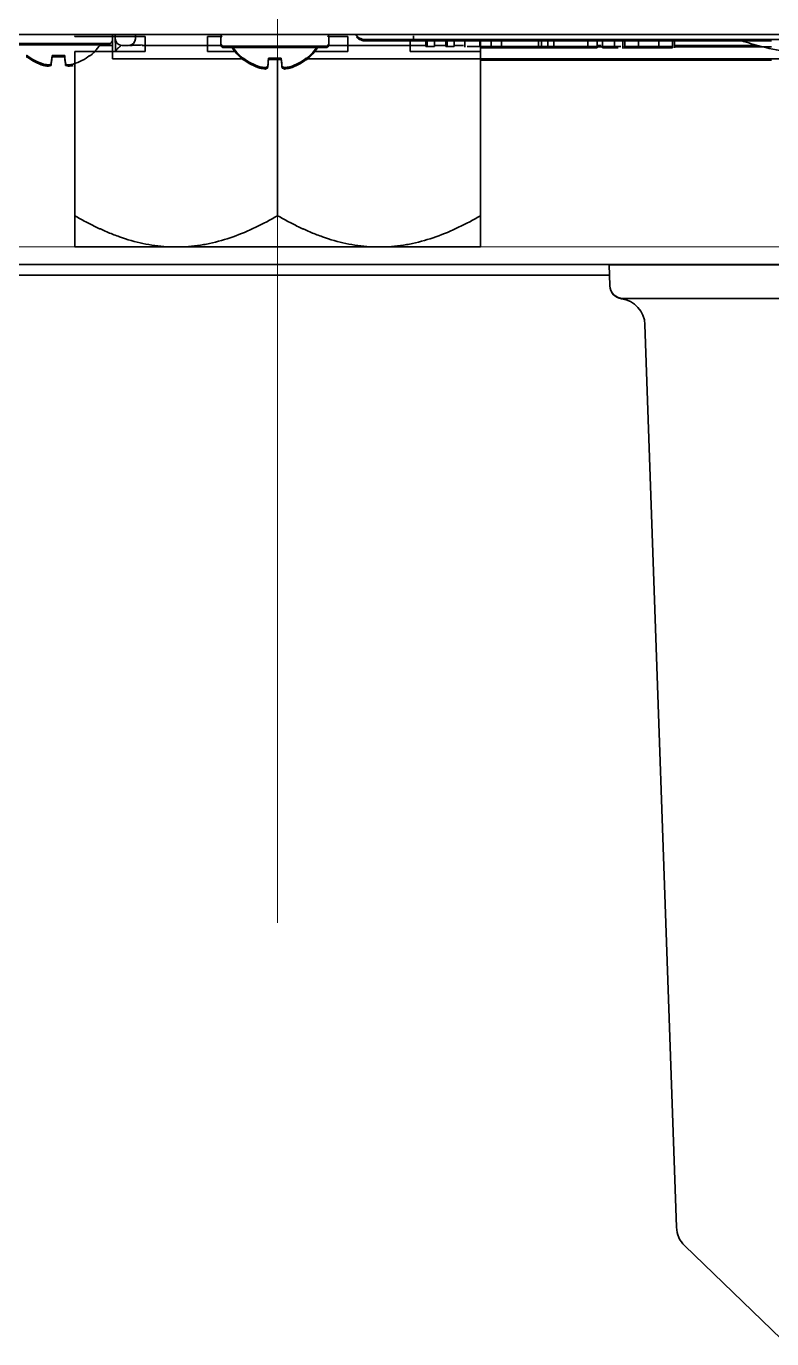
# Model space of a CAD drawing. Extents: x 53 to 4124, y 6244 to 10190.
# Drawn here: x 2732.9 to 2788, y 9279.9 to 9377 of the extents above; entities that cross this region are included whole.
import ezdxf

# ---------------------------------------------------------------- set-up
doc = ezdxf.new("R2010")
doc.units = 0
doc.header["$LTSCALE"] = 5
doc.layers.get('0').update_dxf_attribs({"linetype": 'CONTINUOUS', "lineweight": 0})
doc.layers.add('1', color=7, linetype='CONTINUOUS', true_color=0xffffff)

msp = doc.modelspace()

# ---------------------------------------------------------------- linework, layer by layer
at = {"color": 1}
for p, q in [((2751.484, 9410.695), (2751.484, 9310.695)), ((2701.484, 9360.695), (2801.484, 9360.695))]:
    msp.add_line(p, q, dxfattribs=at)
at = {"layer": '1', "color": 7, "linetype": 'Continuous', "lineweight": 35}
for p, q in [((2962.275, 9376.393), (2216.275, 9376.393)), ((2736.484, 9376.245), (2736.484, 9376.293)), ((2736.484, 9376.245), (2741.68, 9376.245)), ((2736.484, 9376.245), (2736.484, 9376.245)), ((2739.275, 9376.393), (2739.275, 9375.593)), ((2739.275, 9375.993), (2739.275, 9376.393)), ((2739.475, 9376.393), (2739.481, 9376.085)), ((2740.97, 9376.085), (2740.975, 9376.393)), ((2741.68, 9375.145), (2741.68, 9376.245)), ((2746.288, 9375.145), (2746.288, 9376.245)), ((2747.319, 9376.245), (2746.288, 9376.245)), ((2755.231, 9376.245), (2756.68, 9376.245)), ((2756.68, 9375.145), (2756.68, 9376.245)), ((2739.125, 9375.743), (2731.425, 9375.743)), ((2739.125, 9375.643), (2731.425, 9375.643)), ((2739.275, 9375.593), (2738.336, 9375.593)), ((2739.275, 9374.593), (2739.275, 9375.593)), ((2739.981, 9375.593), (2740.47, 9375.593)), ((2741.47, 9375.593), (2747.359, 9375.593)), ((2747.275, 9376.193), (2747.275, 9375.793)), ((2747.275, 9376.093), (2747.275, 9375.693)), ((2755.125, 9375.543), (2747.425, 9375.543)), ((2755.125, 9375.443), (2747.425, 9375.443)), ((2755.193, 9375.593), (2762.444, 9375.593)), ((2755.275, 9375.793), (2755.275, 9376.193)), ((2755.275, 9375.693), (2755.275, 9376.093)), ((2761.288, 9375.145), (2761.288, 9375.918)), ((2821.023, 9376.018), (2761.538, 9376.018)), ((2787.975, 9375.918), (2761.538, 9375.918)), ((2762.444, 9375.518), (2762.444, 9376.018)), ((2762.447, 9375.518), (2762.447, 9376.018)), ((2762.533, 9375.518), (2762.533, 9376.018)), ((2763.065, 9375.518), (2763.065, 9376.018)), ((2763.068, 9375.593), (2763.918, 9375.593)), ((2763.918, 9375.518), (2763.918, 9376.018)), ((2764.005, 9375.518), (2764.005, 9376.018)), ((2764.541, 9375.518), (2764.541, 9376.018)), ((2764.542, 9375.593), (2765.223, 9375.593)), ((2765.319, 9376.018), (2765.319, 9375.455)), ((2766.421, 9375.518), (2766.421, 9376.018)), ((2766.484, 9375.145), (2766.484, 9375.918)), ((2767.257, 9375.518), (2767.257, 9376.018)), ((2767.257, 9375.418), (2767.257, 9375.918)), ((2768.019, 9375.518), (2768.019, 9376.018)), ((2768.019, 9375.418), (2768.019, 9375.918)), ((2769.308, 9375.455), (2769.308, 9375.518)), ((2769.308, 9375.355), (2769.308, 9375.418)), ((2770.756, 9375.518), (2770.756, 9376.018)), ((2770.756, 9375.418), (2770.756, 9375.918)), ((2770.98, 9375.518), (2770.98, 9376.018)), ((2770.98, 9375.418), (2770.98, 9375.918)), ((2771.455, 9375.518), (2771.455, 9376.018)), ((2771.455, 9375.418), (2771.455, 9375.918)), ((2771.906, 9375.518), (2771.906, 9376.018)), ((2771.906, 9375.418), (2771.906, 9375.918)), ((2774.407, 9375.518), (2774.407, 9376.018)), ((2774.407, 9375.418), (2774.407, 9375.918)), ((2775.091, 9375.518), (2775.091, 9376.018)), ((2775.091, 9375.418), (2775.091, 9375.918)), ((2775.093, 9375.593), (2775.406, 9375.593)), ((2775.093, 9375.493), (2775.503, 9375.493)), ((2775.501, 9375.518), (2775.501, 9376.018)), ((2775.501, 9375.418), (2775.501, 9375.918)), ((2776.371, 9375.518), (2776.371, 9376.018)), ((2776.371, 9375.418), (2776.371, 9375.918)), ((2777.003, 9376.018), (2777.003, 9375.455)), ((2777.003, 9375.918), (2777.003, 9375.355)), ((2777.094, 9375.518), (2777.094, 9375.455)), ((2777.094, 9375.418), (2777.094, 9375.355)), ((2777.147, 9375.518), (2777.147, 9376.018)), ((2777.147, 9375.418), (2777.147, 9375.918)), ((2778.152, 9375.518), (2778.152, 9376.018)), ((2778.152, 9375.418), (2778.152, 9375.918)), ((2779.648, 9375.518), (2779.648, 9376.018)), ((2779.648, 9375.418), (2779.648, 9375.918)), ((2780.657, 9375.518), (2780.657, 9376.018)), ((2780.657, 9375.418), (2780.657, 9375.918)), ((2780.807, 9375.518), (2780.807, 9376.018)), ((2780.807, 9375.418), (2780.807, 9375.918)), ((2780.809, 9375.593), (2786.942, 9375.593)), ((2780.809, 9375.493), (2787.976, 9375.493)), ((2736.484, 9375.145), (2741.68, 9375.145)), ((2736.484, 9362.995), (2736.484, 9375.145)), ((2749.026, 9374.593), (2739.275, 9374.593)), ((2748.325, 9375.145), (2746.288, 9375.145)), ((2751.484, 9362.995), (2751.484, 9374.552)), ((2790.65, 9374.593), (2753.526, 9374.593)), ((2754.226, 9375.145), (2756.68, 9375.145)), ((2766.484, 9375.145), (2761.288, 9375.145)), ((2766.484, 9362.995), (2766.484, 9375.145)), ((2787.977, 9374.493), (2766.486, 9374.493)), ((2736.484, 9362.995), (2736.484, 9374.144)), ((2743.305, 9360.695), (2736.484, 9360.695)), ((2736.484, 9360.695), (2736.484, 9360.695)), ((2743.305, 9360.695), (2744.664, 9360.695)), ((2758.305, 9360.695), (2744.664, 9360.695)), ((2758.305, 9360.695), (2759.664, 9360.695)), ((2766.484, 9360.695), (2759.664, 9360.695)), ((2928.321, 9359.393), (2638.986, 9359.393)), ((2775.975, 9359.373), (2777.438, 9359.373)), ((2776.029, 9357.839), (2775.975, 9359.373)), ((2777.438, 9359.373), (2789.021, 9359.373)), ((2781.503, 9359.393), (2781.504, 9359.373)), ((2640.992, 9358.593), (2775.993, 9358.593)), ((2778.199, 9356.873), (2777.028, 9356.873)), ((2789.781, 9356.873), (2778.199, 9356.873)), ((2780.961, 9288.177), (2778.63, 9354.943)), ((2780.962, 9288.176), (2780.961, 9288.177)), ((2788.688, 9279.935), (2781.571, 9286.807))]:
    msp.add_line(p, q, dxfattribs=at)
for centre, radius, start, end in [((2747.559, 9376.193), 0.283, 135.09965, 180), ((2747.559, 9376.093), 0.283, 135.09965, 180), ((2754.992, 9376.193), 0.283, 0, 44.90035), ((2754.992, 9376.093), 0.283, 0, 44.90035), ((2735.275, 9377.743), 3.74, 309.37906, 327.67589), ((2738.992, 9375.993), 0.283, 298.07249, 0), ((2739.981, 9376.093), 0.5, 181, 270), ((2740.47, 9376.093), 0.5, 270, 359), ((2747.559, 9375.793), 0.283, 180, 241.92751), ((2747.559, 9375.693), 0.283, 180, 241.92751), ((2751.275, 9377.543), 3.74, 212.32411, 230.6111), ((2751.275, 9377.443), 3.74, 212.32411, 230.6111), ((2751.275, 9377.543), 3.74, 309.37906, 327.67589), ((2751.275, 9377.443), 3.74, 309.37906, 327.67589), ((2754.992, 9375.793), 0.283, 298.07249, 0), ((2754.992, 9375.693), 0.283, 298.07249, 0), ((2777.028, 9357.873), 1, 182, 270), ((2777.029, 9357.847), 1, 182, 262.37643), ((2776.631, 9354.873), 2, 2, 82.37643), ((2782.96, 9288.246), 2, 182, 226)]:
    msp.add_arc(centre, radius, start, end, dxfattribs=at)
for centre, major_axis, ratio, start_param, end_param in [((2735.27, 9377.765), (3.624, 0.873), 0.997235, 3.804658, 4.177379), ((2735.27, 9377.665), (3.624, 0.873), 0.997235, 3.804658, 4.177379), ((2734.979, 9377.765), (0.269, 3.718), 0.017407, 3.440796, 3.813517), ((2734.979, 9377.665), (0.269, 3.718), 0.017407, 3.440796, 3.813517), ((2735.572, 9377.765), (0.269, -3.718), 0.017407, 5.611261, 5.983982), ((2735.572, 9377.665), (0.269, -3.718), 0.017407, 5.611261, 5.983982), ((2735.28, 9377.765), (3.624, -0.873), 0.997235, 5.247399, 5.62012), ((2751.27, 9377.565), (3.624, 0.873), 0.997235, 3.804658, 4.177379), ((2751.27, 9377.465), (3.624, 0.873), 0.997235, 3.804658, 4.177379), ((2750.979, 9377.565), (0.269, 3.718), 0.017407, 3.440796, 3.813517), ((2750.979, 9377.465), (0.269, 3.718), 0.017407, 3.440796, 3.813517), ((2751.572, 9377.565), (0.269, -3.718), 0.017407, 5.611261, 5.983982), ((2751.572, 9377.465), (0.269, -3.718), 0.017407, 5.611261, 5.983982), ((2751.28, 9377.565), (3.624, -0.873), 0.997235, 5.247399, 5.62012), ((2751.28, 9377.465), (3.624, -0.873), 0.997235, 5.247399, 5.62012), ((2735.017, 9377.801), (0.806, 3.6), 0.902278, 3.129444, 3.24631), ((2735.017, 9377.701), (0.806, 3.6), 0.902278, 3.129444, 3.24631), ((2734.721, 9377.801), (0.383, 3.669), 0.420739, 3.280106, 3.396972), ((2734.721, 9377.701), (0.383, 3.669), 0.420739, 3.280106, 3.396972), ((2735.83, 9377.801), (0.383, -3.669), 0.420739, 6.027806, 6.144672), ((2735.83, 9377.701), (0.383, -3.669), 0.420739, 6.027806, 6.144672), ((2735.534, 9377.801), (0.806, -3.6), 0.902278, 6.178468, 6.295334), ((2735.534, 9377.701), (0.806, -3.6), 0.902278, 6.178468, 6.295334), ((2751.017, 9377.601), (0.806, 3.6), 0.902278, 3.129444, 3.24631), ((2751.017, 9377.501), (0.806, 3.6), 0.902278, 3.129444, 3.24631), ((2750.721, 9377.601), (0.383, 3.669), 0.420739, 3.280106, 3.396972), ((2750.721, 9377.501), (0.383, 3.669), 0.420739, 3.280106, 3.396972), ((2751.83, 9377.601), (0.383, -3.669), 0.420739, 6.027806, 6.144672), ((2751.83, 9377.501), (0.383, -3.669), 0.420739, 6.027806, 6.144672), ((2751.534, 9377.601), (0.806, -3.6), 0.902278, 6.178468, 6.295334), ((2751.534, 9377.501), (0.806, -3.6), 0.902278, 6.178468, 6.295334), ((2782.96, 9288.247), (-1.999, -0.07), 0.99882, 0, 0.769766)]:
    msp.add_ellipse(centre, major_axis=major_axis, ratio=ratio, start_param=start_param, end_param=end_param, dxfattribs=at)
for points, degree in [([(2757.216, 9376.393), (2757.306, 9376.305)], 1), ([(2739.481, 9376.073), (2739.479, 9376.006), (2739.518, 9375.904)], 2), ([(2762.447, 9375.518), (2762.446, 9375.518), (2762.445, 9375.518), (2762.444, 9375.518)], 3), ([(2762.533, 9375.518), (2762.505, 9375.518), (2762.476, 9375.518), (2762.447, 9375.518)], 3), ([(2763.065, 9375.518), (2762.888, 9375.518), (2762.711, 9375.518), (2762.533, 9375.518)], 3), ([(2764.005, 9375.518), (2763.976, 9375.518), (2763.947, 9375.518), (2763.918, 9375.518)], 3), ([(2764.541, 9375.518), (2764.362, 9375.518), (2764.184, 9375.518), (2764.005, 9375.518)], 3), ([(2767.257, 9375.518), (2766.978, 9375.518), (2766.699, 9375.518), (2766.421, 9375.518)], 3), ([(2767.257, 9375.418), (2766.999, 9375.418), (2766.742, 9375.418), (2766.484, 9375.418)], 3), ([(2768.019, 9375.518), (2767.765, 9375.518), (2767.511, 9375.518), (2767.257, 9375.518)], 3), ([(2768.019, 9375.418), (2767.765, 9375.418), (2767.511, 9375.418), (2767.257, 9375.418)], 3), ([(2770.756, 9375.518), (2769.844, 9375.518), (2768.931, 9375.518), (2768.019, 9375.518)], 3), ([(2770.756, 9375.418), (2769.844, 9375.418), (2768.931, 9375.418), (2768.019, 9375.418)], 3), ([(2770.98, 9375.518), (2770.906, 9375.518), (2770.831, 9375.518), (2770.756, 9375.518)], 3), ([(2770.98, 9375.418), (2770.906, 9375.418), (2770.831, 9375.418), (2770.756, 9375.418)], 3), ([(2771.455, 9375.518), (2771.297, 9375.518), (2771.139, 9375.518), (2770.98, 9375.518)], 3), ([(2771.455, 9375.418), (2771.297, 9375.418), (2771.139, 9375.418), (2770.98, 9375.418)], 3), ([(2771.906, 9375.518), (2771.756, 9375.518), (2771.605, 9375.518), (2771.455, 9375.518)], 3), ([(2771.906, 9375.418), (2771.756, 9375.418), (2771.605, 9375.418), (2771.455, 9375.418)], 3), ([(2774.407, 9375.518), (2773.573, 9375.518), (2772.739, 9375.518), (2771.906, 9375.518)], 3), ([(2774.407, 9375.418), (2773.573, 9375.418), (2772.739, 9375.418), (2771.906, 9375.418)], 3), ([(2775.091, 9375.518), (2774.863, 9375.518), (2774.635, 9375.518), (2774.407, 9375.518)], 3), ([(2775.091, 9375.418), (2774.863, 9375.418), (2774.635, 9375.418), (2774.407, 9375.418)], 3), ([(2776.371, 9375.518), (2776.044, 9375.518), (2775.755, 9375.518), (2775.501, 9375.518)], 3), ([(2776.371, 9375.418), (2776.044, 9375.418), (2775.755, 9375.418), (2775.501, 9375.418)], 3), ([(2776.86, 9375.518), (2776.69, 9375.518), (2776.527, 9375.518), (2776.371, 9375.518)], 3), ([(2776.639, 9375.418), (2776.547, 9375.418), (2776.458, 9375.418), (2776.371, 9375.418)], 3), ([(2739.498, 9375.102), (2739.497, 9375.121), (2739.497, 9375.14), (2739.497, 9375.158)], 3), ([(2739.502, 9375.13), (2739.499, 9375.139), (2739.497, 9375.149), (2739.497, 9375.158)], 3), ([(2739.498, 9375.102), (2739.498, 9375.112), (2739.499, 9375.121), (2739.502, 9375.13)], 3)]:
    msp.add_open_spline(points, degree=degree, dxfattribs=at)
for points, knots in [([(2758.007, 9376.018), (2757.943, 9376.018), (2757.878, 9376.024), (2757.751, 9376.049), (2757.689, 9376.068), (2757.569, 9376.117), (2757.511, 9376.147), (2757.403, 9376.218), (2757.353, 9376.259), (2757.306, 9376.304)], [0, 0, 0, 0, 0.25, 0.25, 0.5, 0.5, 0.75, 0.75, 1, 1, 1, 1]), ([(2761.538, 9376.018), (2761.537, 9376.018), (2761.536, 9376.024), (2761.534, 9376.049), (2761.533, 9376.068), (2761.531, 9376.117), (2761.53, 9376.147), (2761.529, 9376.218), (2761.528, 9376.259), (2761.527, 9376.305)], [0, 0, 0, 0, 0.25, 0.25, 0.5, 0.5, 0.75, 0.75, 1, 1, 1, 1]), ([(2739.481, 9376.073), (2739.481, 9376.062), (2739.482, 9376.014), (2739.485, 9375.853), (2739.49, 9375.551), (2739.494, 9375.299), (2739.497, 9375.158)], [0, 0, 0, 0, 0.16814, 0.445427, 0.722713, 1, 1, 1, 1]), ([(2739.501, 9375.13), (2739.511, 9375.201), (2739.551, 9375.259), (2739.626, 9375.336), (2739.667, 9375.372), (2739.723, 9375.417), (2739.762, 9375.45), (2739.787, 9375.471), (2739.81, 9375.491), (2739.843, 9375.518), (2739.872, 9375.54), (2739.889, 9375.552)], [0, 0, 0, 0, 0.336198, 0.336198, 0.504297, 0.588347, 0.672396, 0.756446, 0.756446, 0.840495, 1, 1, 1, 1]), ([(2740.542, 9375.593), (2740.595, 9375.593), (2740.716, 9375.594), (2740.951, 9375.599), (2741.211, 9375.61), (2741.383, 9375.62), (2741.47, 9375.626)], [0, 0, 0, 0, 0.266748, 0.52043, 0.763312, 1, 1, 1, 1]), ([(2758.007, 9375.918), (2757.943, 9375.918), (2757.878, 9375.924), (2757.751, 9375.949), (2757.689, 9375.968), (2757.569, 9376.017), (2757.511, 9376.047), (2757.403, 9376.118), (2757.353, 9376.159), (2757.306, 9376.204)], [0, 0, 0, 0, 0.25, 0.25, 0.5, 0.5, 0.75, 0.75, 1, 1, 1, 1]), ([(2761.538, 9376.018), (2761.422, 9376.018), (2761.307, 9376.018), (2761.137, 9376.018), (2761.08, 9376.018), (2760.967, 9376.018), (2760.911, 9376.018), (2760.799, 9376.018), (2760.743, 9376.018), (2760.633, 9376.018), (2760.522, 9376.018), (2760.413, 9376.018), (2760.304, 9376.018), (2760.251, 9376.018), (2760.092, 9376.018), (2759.988, 9376.018), (2759.787, 9376.018), (2759.69, 9376.018), (2759.5, 9376.018), (2759.407, 9376.018), (2759.273, 9376.018), (2759.229, 9376.018), (2759.144, 9376.018), (2759.102, 9376.018), (2758.98, 9376.018), (2758.903, 9376.018), (2758.758, 9376.018), (2758.689, 9376.018), (2758.592, 9376.018), (2758.561, 9376.018), (2758.516, 9376.018), (2758.501, 9376.018), (2758.472, 9376.018), (2758.458, 9376.018), (2758.389, 9376.018), (2758.339, 9376.018), (2758.25, 9376.018), (2758.21, 9376.018), (2758.141, 9376.018), (2758.111, 9376.018), (2758.081, 9376.018), (2758.075, 9376.018), (2758.064, 9376.018), (2758.059, 9376.018), (2758.045, 9376.018), (2758.037, 9376.018), (2758.024, 9376.018), (2758.018, 9376.018), (2758.011, 9376.018), (2758.008, 9376.018), (2758.007, 9376.018)], [0, 0, 0, 0, 0.0625, 0.0625, 0.09375, 0.09375, 0.125, 0.125, 0.15625, 0.15625, 0.1875, 0.21875, 0.21875, 0.25, 0.25, 0.3125, 0.3125, 0.375, 0.375, 0.4375, 0.4375, 0.46875, 0.46875, 0.5, 0.5, 0.5625, 0.5625, 0.625, 0.625, 0.65625, 0.65625, 0.671875, 0.671875, 0.6875, 0.6875, 0.75, 0.75, 0.8125, 0.8125, 0.875, 0.875, 0.890625, 0.890625, 0.90625, 0.90625, 0.9375, 0.9375, 0.96875, 0.96875, 1, 1, 1, 1]), ([(2761.538, 9375.918), (2761.422, 9375.918), (2761.307, 9375.918), (2761.137, 9375.918), (2761.08, 9375.918), (2760.967, 9375.918), (2760.911, 9375.918), (2760.799, 9375.918), (2760.743, 9375.918), (2760.633, 9375.918), (2760.522, 9375.918), (2760.413, 9375.918), (2760.304, 9375.918), (2760.251, 9375.918), (2760.092, 9375.918), (2759.988, 9375.918), (2759.787, 9375.918), (2759.69, 9375.918), (2759.5, 9375.918), (2759.407, 9375.918), (2759.273, 9375.918), (2759.229, 9375.918), (2759.144, 9375.918), (2759.102, 9375.918), (2758.98, 9375.918), (2758.903, 9375.918), (2758.758, 9375.918), (2758.689, 9375.918), (2758.592, 9375.918), (2758.561, 9375.918), (2758.516, 9375.918), (2758.501, 9375.918), (2758.472, 9375.918), (2758.458, 9375.918), (2758.389, 9375.918), (2758.339, 9375.918), (2758.25, 9375.918), (2758.21, 9375.918), (2758.141, 9375.918), (2758.111, 9375.918), (2758.081, 9375.918), (2758.075, 9375.918), (2758.064, 9375.918), (2758.059, 9375.918), (2758.045, 9375.918), (2758.037, 9375.918), (2758.024, 9375.918), (2758.018, 9375.918), (2758.011, 9375.918), (2758.008, 9375.918), (2758.007, 9375.918)], [0, 0, 0, 0, 0.0625, 0.0625, 0.09375, 0.09375, 0.125, 0.125, 0.15625, 0.15625, 0.1875, 0.21875, 0.21875, 0.25, 0.25, 0.3125, 0.3125, 0.375, 0.375, 0.4375, 0.4375, 0.46875, 0.46875, 0.5, 0.5, 0.5625, 0.5625, 0.625, 0.625, 0.65625, 0.65625, 0.671875, 0.671875, 0.6875, 0.6875, 0.75, 0.75, 0.8125, 0.8125, 0.875, 0.875, 0.890625, 0.890625, 0.90625, 0.90625, 0.9375, 0.9375, 0.96875, 0.96875, 1, 1, 1, 1]), ([(2761.538, 9375.918), (2761.537, 9375.918), (2761.536, 9375.924), (2761.534, 9375.949), (2761.533, 9375.968), (2761.531, 9376.017), (2761.53, 9376.047), (2761.529, 9376.118), (2761.528, 9376.159), (2761.527, 9376.205)], [0, 0, 0, 0, 0.25, 0.25, 0.5, 0.5, 0.75, 0.75, 1, 1, 1, 1]), ([(2766.41, 9375.518), (2766.248, 9375.518), (2766.098, 9375.518), (2765.772, 9375.518), (2765.617, 9375.518), (2765.497, 9375.518)], [0, 0, 0, 0, 0.42158, 0.42158, 1, 1, 1, 1]), ([(2778.152, 9375.518), (2777.92, 9375.518), (2777.717, 9375.518), (2777.377, 9375.518), (2777.244, 9375.518), (2777.147, 9375.518)], [0, 0, 0, 0, 0.5, 0.5, 1, 1, 1, 1]), ([(2778.152, 9375.418), (2777.92, 9375.418), (2777.717, 9375.418), (2777.377, 9375.418), (2777.244, 9375.418), (2777.147, 9375.418)], [0, 0, 0, 0, 0.5, 0.5, 1, 1, 1, 1]), ([(2779.648, 9375.518), (2779.414, 9375.518), (2779.167, 9375.518), (2778.634, 9375.518), (2778.383, 9375.518), (2778.152, 9375.518)], [0, 0, 0, 0, 0.495652, 0.495652, 1, 1, 1, 1]), ([(2779.648, 9375.418), (2779.414, 9375.418), (2779.167, 9375.418), (2778.634, 9375.418), (2778.383, 9375.418), (2778.152, 9375.418)], [0, 0, 0, 0, 0.495652, 0.495652, 1, 1, 1, 1]), ([(2780.657, 9375.518), (2780.557, 9375.518), (2780.422, 9375.518), (2780.081, 9375.518), (2779.88, 9375.518), (2779.648, 9375.518)], [0, 0, 0, 0, 0.502444, 0.502444, 1, 1, 1, 1]), ([(2780.657, 9375.418), (2780.557, 9375.418), (2780.422, 9375.418), (2780.081, 9375.418), (2779.88, 9375.418), (2779.648, 9375.418)], [0, 0, 0, 0, 0.502444, 0.502444, 1, 1, 1, 1]), ([(2785.559, 9376.002), (2786.047, 9375.84), (2787.22, 9375.493), (2788.843, 9375.137), (2789.976, 9374.963), (2790.4, 9374.908)], [0, 0, 0, 0, 0.315066, 0.744856, 1, 1, 1, 1]), ([(2732.904, 9374.852), (2732.906, 9374.85), (2732.917, 9374.839), (2732.942, 9374.826), (2732.972, 9374.814), (2732.996, 9374.809), (2733.012, 9374.807), (2733.021, 9374.807), (2733.025, 9374.807), (2733.026, 9374.807), (2733.026, 9374.807), (2733.026, 9374.807), (2733.026, 9374.807), (2733.026, 9374.807), (2733.026, 9374.807), (2733.026, 9374.807), (2733.026, 9374.807)], [0, 0, 0, 0, 0.051667, 0.311044, 0.521836, 0.680972, 0.785546, 0.83879, 0.85303, 0.855369, 0.856932, 0.858725, 0.861739, 0.868797, 0.895485, 1, 1, 1, 1]), ([(2732.904, 9374.752), (2732.909, 9374.748), (2732.924, 9374.735), (2732.95, 9374.722), (2732.979, 9374.713), (2733.001, 9374.708), (2733.016, 9374.707), (2733.023, 9374.707), (2733.025, 9374.707), (2733.026, 9374.707), (2733.026, 9374.707), (2733.026, 9374.707), (2733.026, 9374.707), (2733.026, 9374.707), (2733.026, 9374.707), (2733.026, 9374.707), (2733.026, 9374.707)], [0, 0, 0, 0, 0.134719, 0.39601, 0.605093, 0.758296, 0.853566, 0.89743, 0.905102, 0.907409, 0.909051, 0.911013, 0.914396, 0.922569, 0.955126, 1, 1, 1, 1]), ([(2734.808, 9374.852), (2734.847, 9374.852), (2734.885, 9374.852), (2734.963, 9374.852), (2735.04, 9374.852), (2735.118, 9374.852), (2735.196, 9374.852), (2735.236, 9374.852), (2735.353, 9374.852), (2735.432, 9374.852), (2735.549, 9374.852), (2735.588, 9374.852), (2735.665, 9374.852), (2735.704, 9374.852), (2735.742, 9374.852)], [0, 0, 0, 0, 0.125, 0.125, 0.25, 0.375, 0.375, 0.5, 0.5, 0.75, 0.75, 0.875, 0.875, 1, 1, 1, 1]), ([(2734.808, 9374.752), (2734.847, 9374.752), (2734.885, 9374.752), (2734.963, 9374.752), (2735.04, 9374.752), (2735.118, 9374.752), (2735.196, 9374.752), (2735.236, 9374.752), (2735.353, 9374.752), (2735.432, 9374.752), (2735.549, 9374.752), (2735.588, 9374.752), (2735.665, 9374.752), (2735.704, 9374.752), (2735.742, 9374.752)], [0, 0, 0, 0, 0.125, 0.125, 0.25, 0.375, 0.375, 0.5, 0.5, 0.75, 0.75, 0.875, 0.875, 1, 1, 1, 1]), ([(2737.524, 9374.807), (2737.524, 9374.807), (2737.524, 9374.807), (2737.524, 9374.807), (2737.524, 9374.807), (2737.525, 9374.807), (2737.525, 9374.807), (2737.525, 9374.807), (2737.526, 9374.807), (2737.532, 9374.807), (2737.552, 9374.808), (2737.588, 9374.817), (2737.624, 9374.832), (2737.642, 9374.848), (2737.646, 9374.853)], [0, 0, 0, 0, 0.027884, 0.277145, 0.291773, 0.294227, 0.295879, 0.297549, 0.301484, 0.309236, 0.393846, 0.614236, 0.898364, 1, 1, 1, 1]), ([(2748.904, 9374.652), (2748.906, 9374.65), (2748.917, 9374.639), (2748.942, 9374.626), (2748.972, 9374.614), (2748.996, 9374.609), (2749.012, 9374.607), (2749.021, 9374.607), (2749.025, 9374.607), (2749.026, 9374.607), (2749.026, 9374.607), (2749.026, 9374.607), (2749.026, 9374.607), (2749.026, 9374.607), (2749.026, 9374.607), (2749.026, 9374.607), (2749.026, 9374.607)], [0, 0, 0, 0, 0.051667, 0.311044, 0.521836, 0.680972, 0.785546, 0.83879, 0.85303, 0.855369, 0.856932, 0.858725, 0.861739, 0.868797, 0.895485, 1, 1, 1, 1]), ([(2748.904, 9374.552), (2748.909, 9374.548), (2748.924, 9374.535), (2748.95, 9374.522), (2748.979, 9374.513), (2749.001, 9374.508), (2749.016, 9374.507), (2749.023, 9374.507), (2749.025, 9374.507), (2749.026, 9374.507), (2749.026, 9374.507), (2749.026, 9374.507), (2749.026, 9374.507), (2749.026, 9374.507), (2749.026, 9374.507), (2749.026, 9374.507), (2749.026, 9374.507)], [0, 0, 0, 0, 0.134719, 0.39601, 0.605093, 0.758296, 0.853566, 0.89743, 0.905102, 0.907409, 0.909051, 0.911013, 0.914396, 0.922569, 0.955126, 1, 1, 1, 1]), ([(2750.808, 9374.652), (2750.847, 9374.652), (2750.885, 9374.652), (2750.963, 9374.652), (2751.04, 9374.652), (2751.118, 9374.652), (2751.196, 9374.652), (2751.236, 9374.652), (2751.353, 9374.652), (2751.432, 9374.652), (2751.549, 9374.652), (2751.588, 9374.652), (2751.665, 9374.652), (2751.704, 9374.652), (2751.742, 9374.652)], [0, 0, 0, 0, 0.125, 0.125, 0.25, 0.375, 0.375, 0.5, 0.5, 0.75, 0.75, 0.875, 0.875, 1, 1, 1, 1]), ([(2750.808, 9374.552), (2750.847, 9374.552), (2750.885, 9374.552), (2750.963, 9374.552), (2751.04, 9374.552), (2751.118, 9374.552), (2751.196, 9374.552), (2751.236, 9374.552), (2751.353, 9374.552), (2751.432, 9374.552), (2751.549, 9374.552), (2751.588, 9374.552), (2751.665, 9374.552), (2751.704, 9374.552), (2751.742, 9374.552)], [0, 0, 0, 0, 0.125, 0.125, 0.25, 0.375, 0.375, 0.5, 0.5, 0.75, 0.75, 0.875, 0.875, 1, 1, 1, 1]), ([(2753.516, 9374.507), (2753.518, 9374.507), (2753.522, 9374.507), (2753.524, 9374.507), (2753.524, 9374.507), (2753.524, 9374.507), (2753.525, 9374.507), (2753.525, 9374.507), (2753.528, 9374.507), (2753.536, 9374.507), (2753.555, 9374.509), (2753.585, 9374.516), (2753.619, 9374.53), (2753.639, 9374.546), (2753.646, 9374.553)], [0, 0, 0, 0, 0.224485, 0.543492, 0.578376, 0.58397, 0.58494, 0.585873, 0.587908, 0.610022, 0.664923, 0.762436, 0.906816, 1, 1, 1, 1]), ([(2753.524, 9374.607), (2753.524, 9374.607), (2753.524, 9374.607), (2753.524, 9374.607), (2753.524, 9374.607), (2753.525, 9374.607), (2753.525, 9374.607), (2753.525, 9374.607), (2753.526, 9374.607), (2753.532, 9374.607), (2753.552, 9374.608), (2753.588, 9374.617), (2753.624, 9374.632), (2753.642, 9374.648), (2753.646, 9374.653)], [0, 0, 0, 0, 0.027884, 0.277145, 0.291773, 0.294227, 0.295879, 0.297549, 0.301484, 0.309236, 0.393846, 0.614236, 0.898364, 1, 1, 1, 1]), ([(2743.305, 9360.695), (2742.704, 9360.731), (2742.112, 9360.815), (2740.946, 9361.065), (2740.371, 9361.231), (2739.518, 9361.533), (2739.236, 9361.642), (2738.815, 9361.818), (2738.674, 9361.878), (2738.465, 9361.972), (2738.395, 9362.004), (2738.256, 9362.068), (2737.909, 9362.23), (2737.292, 9362.541), (2736.752, 9362.84), (2736.484, 9362.995)], [0, 0, 0, 0, 0.25, 0.25, 0.5, 0.5, 0.625, 0.625, 0.6875, 0.6875, 0.71875, 0.71875, 0.75, 0.875, 1, 1, 1, 1]), ([(2736.484, 9362.995), (2736.484, 9362.686), (2736.484, 9362.11), (2736.484, 9361.64), (2736.484, 9361.238), (2736.484, 9361.07), (2736.484, 9360.911), (2736.484, 9360.882), (2736.484, 9360.842), (2736.484, 9360.83), (2736.484, 9360.806), (2736.484, 9360.751), (2736.484, 9360.713), (2736.484, 9360.695)], [0, 0, 0, 0, 0.25, 0.5, 0.5, 0.75, 0.75, 0.8125, 0.8125, 0.84375, 0.84375, 0.875, 1, 1, 1, 1]), ([(2736.484, 9360.695), (2736.484, 9360.731), (2736.484, 9360.815), (2736.484, 9361.065), (2736.484, 9361.231), (2736.484, 9361.533), (2736.484, 9361.642), (2736.484, 9361.818), (2736.484, 9361.878), (2736.484, 9361.972), (2736.484, 9362.004), (2736.484, 9362.068), (2736.484, 9362.23), (2736.484, 9362.541), (2736.484, 9362.84), (2736.484, 9362.995)], [0, 0, 0, 0, 0.25, 0.25, 0.5, 0.5, 0.625, 0.625, 0.6875, 0.6875, 0.71875, 0.71875, 0.75, 0.875, 1, 1, 1, 1]), ([(2751.484, 9362.995), (2750.949, 9362.686), (2749.866, 9362.11), (2748.752, 9361.64), (2747.618, 9361.238), (2747.042, 9361.07), (2746.306, 9360.911), (2746.158, 9360.882), (2745.935, 9360.842), (2745.861, 9360.83), (2745.712, 9360.806), (2745.339, 9360.751), (2744.964, 9360.713), (2744.664, 9360.695)], [0, 0, 0, 0, 0.25, 0.5, 0.5, 0.75, 0.75, 0.8125, 0.8125, 0.84375, 0.84375, 0.875, 1, 1, 1, 1]), ([(2758.305, 9360.695), (2757.704, 9360.731), (2757.112, 9360.815), (2755.946, 9361.065), (2755.371, 9361.231), (2754.518, 9361.533), (2754.236, 9361.642), (2753.815, 9361.818), (2753.674, 9361.878), (2753.465, 9361.972), (2753.395, 9362.004), (2753.256, 9362.068), (2752.909, 9362.23), (2752.292, 9362.541), (2751.752, 9362.84), (2751.484, 9362.995)], [0, 0, 0, 0, 0.25, 0.25, 0.5, 0.5, 0.625, 0.625, 0.6875, 0.6875, 0.71875, 0.71875, 0.75, 0.875, 1, 1, 1, 1]), ([(2766.484, 9362.995), (2765.949, 9362.686), (2764.866, 9362.11), (2763.752, 9361.64), (2762.618, 9361.238), (2762.042, 9361.07), (2761.306, 9360.911), (2761.158, 9360.882), (2760.935, 9360.842), (2760.861, 9360.83), (2760.712, 9360.806), (2760.339, 9360.751), (2759.964, 9360.713), (2759.664, 9360.695)], [0, 0, 0, 0, 0.25, 0.5, 0.5, 0.75, 0.75, 0.8125, 0.8125, 0.84375, 0.84375, 0.875, 1, 1, 1, 1]), ([(2766.484, 9360.695), (2766.484, 9360.731), (2766.484, 9360.815), (2766.484, 9361.065), (2766.484, 9361.231), (2766.484, 9361.533), (2766.484, 9361.642), (2766.484, 9361.818), (2766.484, 9361.878), (2766.484, 9361.972), (2766.484, 9362.004), (2766.484, 9362.068), (2766.484, 9362.23), (2766.484, 9362.541), (2766.484, 9362.84), (2766.484, 9362.995)], [0, 0, 0, 0, 0.25, 0.25, 0.5, 0.5, 0.625, 0.625, 0.6875, 0.6875, 0.71875, 0.71875, 0.75, 0.875, 1, 1, 1, 1])]:
    msp.add_open_spline(points, degree=3, knots=knots, dxfattribs=at)

doc.saveas('drawing.dxf')
